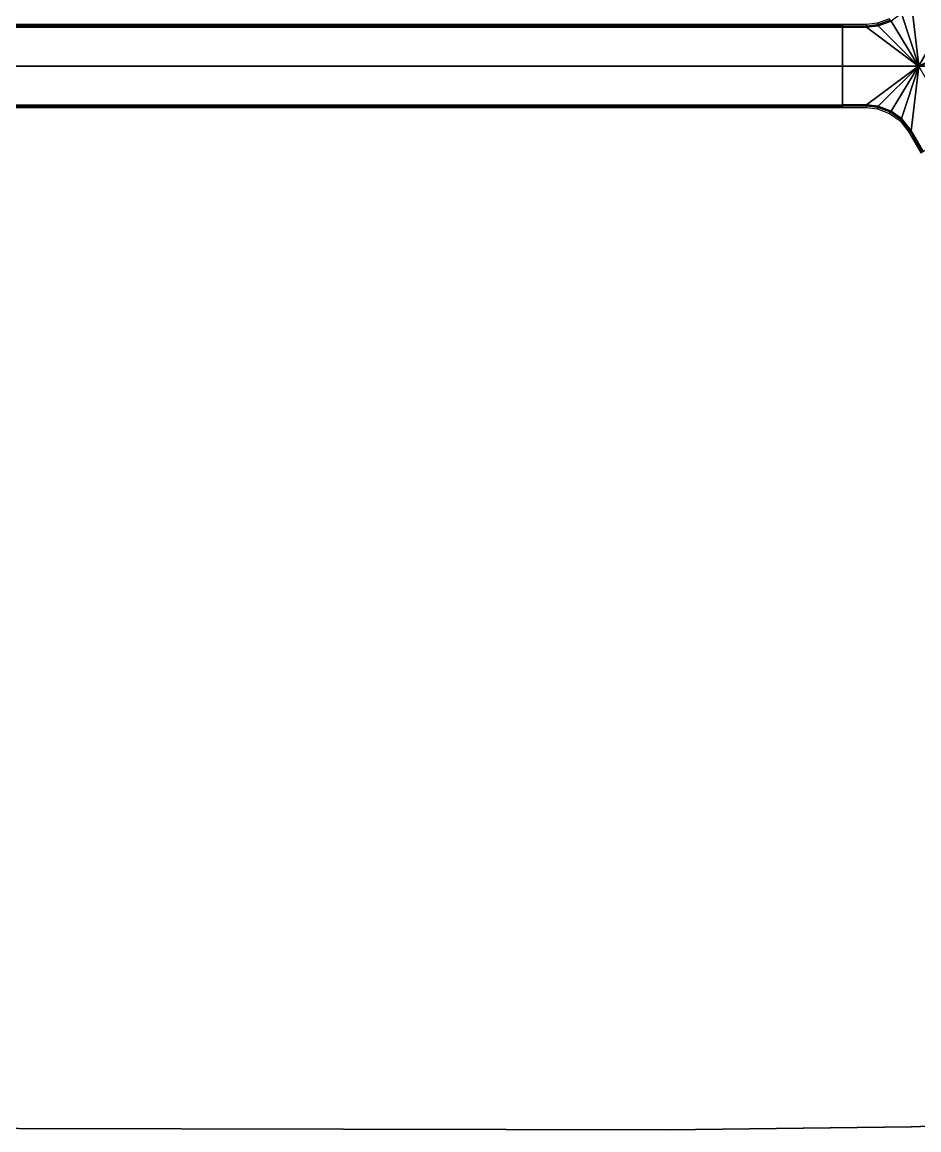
# Model space of a CAD drawing. Header units: feet. Extents: x 1888 to 2477, y 2252 to 2616.
# Drawn here: x 2169.78 to 2186.4, y 2310.67 to 2331.21 of the extents above; entities that cross this region are included whole.
import ezdxf

# ---------------------------------------------------------------- set-up
doc = ezdxf.new("R2010")
doc.units = ezdxf.units.FT
for name, color, linetype in [('TABLE', 6, 'Continuous'), ('TABLE-BASE', 6, 'Continuous'), ('TABLE-TOPVEN', 6, 'Continuous')]:
    doc.layers.add(name, color=color, linetype=linetype)

# ---------------------------------------------------------------- blocks, each defined once
blk = doc.blocks.new('table')
at = {"layer": 'TABLE'}
blk.add_point((-22.926, 12.02, 0), dxfattribs=at)
at = {"layer": 'TABLE-BASE'}
for points in [[(-5.999, 12.025, 4.051), (-5.251, 13.319, 4.051), (-5.913, 13.702, 3.933), (-6.148, 13.296, 3.933)], [(-5.999, 12.025, 4.051), (-4.823, 12.531, 3.933), (-4.589, 12.937, 3.933), (-5.251, 13.319, 4.051)], [(-6.001, 12.02, 4.051), (-5.999, 12.025, 4.051), (-6.148, 13.296, 3.933), (-6.338, 13.055, 3.93)], [(-6.562, 12.924, 3.901), (-6.576, 12.952, 2.988), (-6.812, 12.863, 2.988), (-6.814, 12.83, 3.903)], [(-6.556, 12.917, 3.911), (-6.562, 12.924, 3.901), (-6.814, 12.83, 3.903), (-6.809, 12.822, 3.923)], [(-6.545, 12.907, 3.929), (-6.556, 12.917, 3.911), (-6.809, 12.822, 3.923), (-6.801, 12.81, 3.931)], [(-6.006, 12.02, 4.051), (-6.545, 12.907, 3.929), (-6.801, 12.81, 3.931)], [(-6.001, 12.02, 4.051), (-6.338, 13.055, 3.93), (-6.545, 12.907, 3.929), (-6.006, 12.02, 4.051)], [(-7.501, 12.839, 3.019), (-7.501, 12.831, 2.997), (-38.351, 12.831, 2.997), (-38.351, 12.839, 3.019)], [(-7.501, 12.808, 3.907), (-7.501, 12.839, 3.019), (-38.351, 12.839, 3.019), (-38.351, 12.808, 3.907)], [(-7.501, 12.831, 2.997), (-7.501, 12.809, 2.988), (-38.351, 12.809, 2.988), (-38.351, 12.831, 2.997)], [(-7.501, 12.802, 3.924), (-7.501, 12.808, 3.907), (-38.351, 12.808, 3.907), (-38.351, 12.802, 3.924)], [(-7.501, 12.787, 3.934), (-7.501, 12.802, 3.924), (-38.351, 12.802, 3.924), (-38.351, 12.787, 3.934)], [(-38.351, 12.02, 4.048), (-7.501, 12.02, 4.048), (-7.501, 12.787, 3.934), (-38.351, 12.787, 3.934)], [(-7.501, 11.202, 3.019), (-7.501, 11.21, 2.997), (-7.501, 12.831, 2.997), (-7.501, 12.839, 3.019)], [(-7.501, 11.233, 3.907), (-7.501, 11.202, 3.019), (-7.501, 12.839, 3.019), (-7.501, 12.808, 3.907)], [(-7.032, 12.806, 3.905), (-7.032, 12.838, 2.988), (-7.501, 12.838, 2.988), (-7.501, 12.806, 3.905)], [(-7.501, 12.806, 3.905), (-7.501, 12.838, 2.988), (-7.501, 11.203, 2.988), (-7.501, 11.235, 3.905)], [(-7.501, 11.21, 2.997), (-7.501, 11.232, 2.988), (-7.501, 12.809, 2.988), (-7.501, 12.831, 2.997)], [(-7.501, 11.239, 3.924), (-7.501, 11.233, 3.907), (-7.501, 12.808, 3.907), (-7.501, 12.802, 3.924)], [(-7.032, 12.798, 3.924), (-7.032, 12.806, 3.905), (-7.501, 12.806, 3.905), (-7.501, 12.8, 3.922)], [(-7.501, 12.8, 3.922), (-7.501, 12.806, 3.905), (-7.501, 11.235, 3.905), (-7.501, 11.241, 3.922)], [(-7.501, 11.254, 3.934), (-7.501, 11.239, 3.924), (-7.501, 12.802, 3.924), (-7.501, 12.787, 3.934)], [(-7.032, 12.785, 3.933), (-7.032, 12.798, 3.924), (-7.501, 12.8, 3.922), (-7.501, 12.785, 3.933)], [(-7.501, 12.785, 3.933), (-7.501, 12.8, 3.922), (-7.501, 11.241, 3.922), (-7.501, 11.256, 3.933)], [(-7.501, 12.02, 4.048), (-7.501, 11.254, 3.934), (-7.501, 12.787, 3.934), (-7.501, 12.02, 4.048)], [(-6.006, 12.02, 4.051), (-7.032, 12.785, 3.933), (-7.501, 12.785, 3.933), (-7.501, 12.02, 4.051)], [(-7.501, 12.671, 3.951), (-7.501, 12.785, 3.933), (-7.501, 12.038, 3.933), (-7.501, 12.02, 4.051)], [(-6.814, 12.83, 3.903), (-6.812, 12.863, 2.988), (-7.032, 12.838, 2.988), (-7.032, 12.806, 3.905)], [(-6.809, 12.822, 3.923), (-6.814, 12.83, 3.903), (-7.032, 12.806, 3.905), (-7.032, 12.798, 3.924)], [(-6.801, 12.81, 3.931), (-6.809, 12.822, 3.923), (-7.032, 12.798, 3.924), (-7.032, 12.785, 3.933)], [(-6.006, 12.02, 4.051), (-6.801, 12.81, 3.931), (-7.032, 12.785, 3.933), (-6.006, 12.02, 4.051)], [(-4.936, 12.246, 3.93), (-4.823, 12.531, 3.933), (-5.999, 12.025, 4.051), (-6.001, 12.02, 4.051)], [(-5.999, 12.016, 4.051), (-4.962, 11.993, 3.929), (-4.936, 12.246, 3.93), (-6.001, 12.02, 4.051)], [(-38.351, 11.254, 3.934), (-7.501, 11.254, 3.934), (-7.501, 12.02, 4.048), (-38.351, 12.02, 4.048)], [(-7.501, 12.02, 4.051), (-7.501, 12.038, 3.933), (-7.501, 11.256, 3.933), (-7.501, 12.02, 4.051)], [(-6.006, 12.02, 4.051), (-7.501, 12.02, 4.051), (-7.501, 11.256, 3.933), (-7.032, 11.256, 3.933)], [(-6.006, 12.02, 4.051), (-7.032, 11.256, 3.933), (-6.801, 11.23, 3.931), (-6.006, 12.02, 4.051)], [(-6.801, 11.23, 3.931), (-6.801, 11.23, 3.931), (-6.544, 11.134, 3.929), (-6.006, 12.02, 4.051)], [(-6.006, 12.02, 4.051), (-6.544, 11.134, 3.929), (-6.338, 10.986, 3.93), (-6.001, 12.02, 4.051)], [(-6.338, 10.986, 3.93), (-6.148, 10.745, 3.933), (-5.999, 12.016, 4.051), (-6.001, 12.02, 4.051)], [(-5.999, 12.016, 4.051), (-6.148, 10.745, 3.933), (-5.913, 10.339, 3.933), (-5.251, 10.721, 4.051)], [(-38.351, 11.254, 3.934), (-38.351, 11.239, 3.924), (-7.501, 11.239, 3.924), (-7.501, 11.254, 3.934)], [(-38.351, 11.239, 3.924), (-38.351, 11.233, 3.907), (-7.501, 11.233, 3.907), (-7.501, 11.239, 3.924)], [(-38.351, 11.233, 3.907), (-38.351, 11.202, 3.019), (-7.501, 11.202, 3.019), (-7.501, 11.233, 3.907)], [(-38.351, 11.21, 2.997), (-38.351, 11.232, 2.988), (-7.501, 11.232, 2.988), (-7.501, 11.21, 2.997)], [(-38.351, 11.202, 3.019), (-38.351, 11.21, 2.997), (-7.501, 11.21, 2.997), (-7.501, 11.202, 3.019)], [(-7.501, 11.256, 3.933), (-7.501, 11.241, 3.922), (-7.032, 11.241, 3.922), (-7.032, 11.256, 3.933)], [(-7.501, 11.241, 3.922), (-7.501, 11.235, 3.905), (-7.032, 11.235, 3.905), (-7.032, 11.241, 3.922)], [(-7.501, 11.235, 3.905), (-7.501, 11.203, 2.988), (-7.032, 11.203, 2.988), (-7.032, 11.235, 3.905)], [(-7.032, 11.256, 3.933), (-7.032, 11.243, 3.924), (-6.809, 11.219, 3.923), (-6.801, 11.23, 3.931)], [(-7.032, 11.243, 3.924), (-7.031, 11.235, 3.905), (-6.814, 11.211, 3.903), (-6.809, 11.219, 3.923)], [(-7.031, 11.235, 3.905), (-7.031, 11.203, 2.988), (-6.812, 11.177, 2.988), (-6.814, 11.211, 3.903)], [(-6.809, 11.219, 3.923), (-6.814, 11.211, 3.903), (-6.562, 11.117, 3.901), (-6.556, 11.124, 3.911)], [(-6.814, 11.211, 3.903), (-6.812, 11.177, 2.988), (-6.576, 11.089, 2.988), (-6.562, 11.117, 3.901)], [(-6.801, 11.23, 3.931), (-6.809, 11.219, 3.923), (-6.556, 11.124, 3.911), (-6.544, 11.134, 3.929)], [(-6.556, 11.124, 3.911), (-6.562, 11.117, 3.901), (-6.352, 10.968, 3.902), (-6.349, 10.975, 3.921)], [(-6.544, 11.134, 3.929), (-6.556, 11.124, 3.911), (-6.349, 10.975, 3.921), (-6.338, 10.986, 3.93)], [(-6.562, 11.117, 3.901), (-6.576, 11.089, 2.988), (-6.369, 10.941, 2.988), (-6.352, 10.968, 3.902)], [(-6.352, 10.968, 3.902), (-6.369, 10.941, 2.988), (-6.194, 10.719, 2.988), (-6.166, 10.735, 3.905)], [(-6.349, 10.975, 3.921), (-6.352, 10.968, 3.902), (-6.166, 10.735, 3.905), (-6.161, 10.738, 3.922)], [(-6.338, 10.986, 3.93), (-6.349, 10.975, 3.921), (-6.161, 10.738, 3.922), (-6.148, 10.745, 3.933)], [(-6.166, 10.735, 3.905), (-6.194, 10.719, 2.988), (-5.959, 10.313, 2.988), (-5.931, 10.329, 3.905)], [(-6.159, 10.739, 3.924), (-6.166, 10.735, 3.905), (-5.931, 10.329, 3.905), (-5.925, 10.333, 3.922)], [(-6.148, 10.745, 3.933), (-6.159, 10.739, 3.924), (-5.925, 10.333, 3.922), (-5.913, 10.339, 3.933)]]:
    blk.add_3dface(points, dxfattribs=at)
at = {"layer": 'TABLE-TOPVEN', "invisible_edges": 15}
for points in [[(-10.926, -8.92, 28.5), (-10.926, 32.96, 28.5), (-39.709, 32.901, 28.5), (-39.712, -8.86, 28.5)], [(-39.709, 32.901, 27.324), (-10.926, 32.96, 27.324), (-10.926, -8.92, 27.324), (-39.702, -8.86, 27.324)], [(-10.926, 32.96, 27.324), (-6.143, 32.901, 27.324), (-6.143, -8.86, 27.324), (-10.926, -8.92, 27.324)], [(-6.147, -8.86, 28.5), (-6.146, 32.901, 28.5), (-10.926, 32.96, 28.5), (-10.926, -8.92, 28.5)], [(-1.363, -8.681, 28.5), (-1.363, 32.722, 28.5), (-6.146, 32.901, 28.5), (-6.147, -8.86, 28.5)], [(-6.143, 32.901, 27.324), (-1.364, 32.721, 27.324), (-1.363, -8.681, 27.324), (-6.145, -8.86, 27.324)]]:
    blk.add_3dface(points, dxfattribs=at)
at = {"layer": 'TABLE-TOPVEN'}
for points in [[(-6.147, -8.86, 28.5), (-6.145, -8.86, 27.324), (-1.363, -8.681, 27.324), (-1.363, -8.681, 28.5)], [(-39.712, -8.86, 28.5), (-39.702, -8.86, 27.324), (-10.926, -8.92, 27.324), (-10.926, -8.92, 28.5)], [(-10.926, -8.92, 28.5), (-10.926, -8.92, 27.324), (-6.145, -8.86, 27.324), (-6.147, -8.86, 28.5)]]:
    blk.add_3dface(points, dxfattribs=at)

msp = doc.modelspace()

# ---------------------------------------------------------------- block references
at = {"xscale": 0.9419495636793325, "yscale": 0.9419495636793325, "zscale": 0.9419495636793325}
msp.add_blockref('table', (2192.054, 2319.075, -0.761), dxfattribs=at)

doc.saveas('drawing.dxf')
